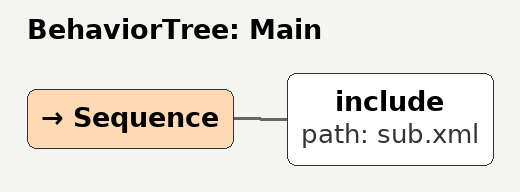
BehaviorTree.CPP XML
<root>
    <BehaviorTree ID="Main">
        <Sequence>
            <include path="sub.xml"/>
        </Sequence>
    </BehaviorTree>
</root>
